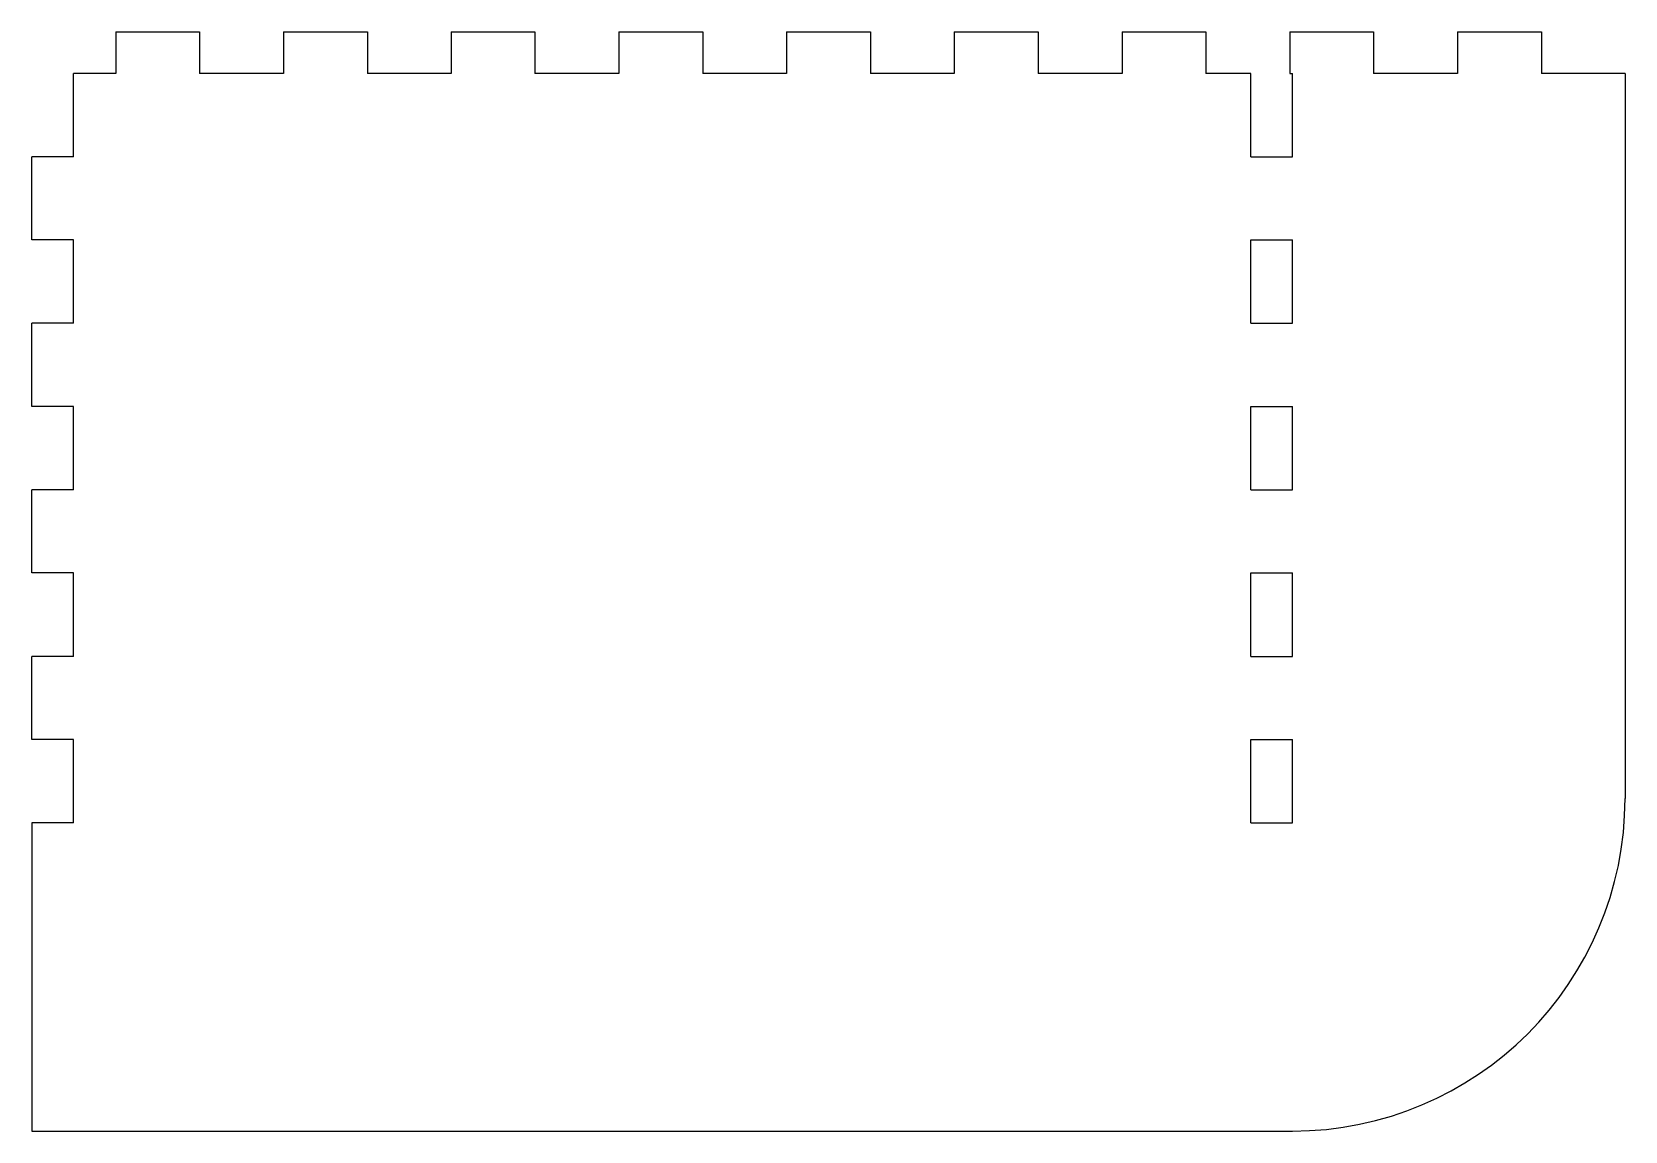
# Model space of a CAD drawing. Header units: millimetres. Extents: x -64 to 65, y -44 to 45.
import ezdxf

# ---------------------------------------------------------------- set-up
doc = ezdxf.new("R2010")
doc.units = ezdxf.units.MM

msp = doc.modelspace()

# ---------------------------------------------------------------- linework, layer by layer
at = {"layer": 'roof_a'}
for p, q in [((-56.89, 44.87), (-50.13, 44.87)), ((-56.89, 44.87), (-56.89, 41.52)), ((-50.13, 44.87), (-50.13, 41.52)), ((-43.37, 44.87), (-36.61, 44.87)), ((-43.37, 44.87), (-43.37, 41.52)), ((-36.61, 44.87), (-36.61, 41.52)), ((-29.86, 44.87), (-23.1, 44.87)), ((-29.86, 44.87), (-29.86, 41.52)), ((-23.1, 44.87), (-23.1, 41.52)), ((-16.34, 44.87), (-9.58, 44.87)), ((-16.34, 44.87), (-16.34, 41.52)), ((-9.58, 44.87), (-9.58, 41.52)), ((-2.83, 44.87), (3.93, 44.87)), ((-2.83, 44.87), (-2.83, 41.52)), ((3.93, 44.87), (3.93, 41.52)), ((10.69, 44.87), (17.45, 44.87)), ((10.69, 44.87), (10.69, 41.52)), ((17.45, 44.87), (17.45, 41.52)), ((24.21, 44.87), (30.96, 44.87)), ((24.21, 44.87), (24.21, 41.52)), ((30.96, 44.87), (30.96, 41.52)), ((37.72, 44.87), (44.48, 44.87)), ((37.72, 44.87), (37.72, 41.52)), ((44.48, 44.87), (44.48, 41.52)), ((51.24, 44.87), (58, 44.87)), ((51.24, 44.87), (51.24, 41.52)), ((58, 44.87), (58, 41.52)), ((-60.3, 34.81), (-60.3, 41.52)), ((-56.89, 41.52), (-60.3, 41.52)), ((-43.37, 41.52), (-50.13, 41.52)), ((-29.86, 41.52), (-36.61, 41.52)), ((-16.34, 41.52), (-23.1, 41.52)), ((-2.83, 41.52), (-9.58, 41.52)), ((10.69, 41.52), (3.93, 41.52)), ((24.21, 41.52), (17.45, 41.52)), ((34.6, 41.52), (30.96, 41.52)), ((34.6, 34.81), (34.6, 41.52)), ((37.72, 41.52), (37.95, 41.52)), ((37.95, 34.81), (37.95, 41.52)), ((51.24, 41.52), (44.48, 41.52)), ((64.75, 41.52), (58, 41.52)), ((64.75, 41.52), (64.75, -16.92)), ((-60.3, 34.81), (-63.65, 34.81)), ((-63.65, 28.1), (-63.65, 34.81)), ((34.6, 34.81), (37.95, 34.81)), ((-60.3, 28.1), (-63.65, 28.1)), ((-60.3, 21.39), (-60.3, 28.1)), ((34.6, 21.39), (34.6, 28.1)), ((34.6, 28.1), (37.95, 28.1)), ((37.95, 21.39), (37.95, 28.1)), ((-60.3, 21.39), (-63.65, 21.39)), ((-63.65, 14.68), (-63.65, 21.39)), ((34.6, 21.39), (37.95, 21.39)), ((-60.3, 14.68), (-63.65, 14.68)), ((-60.3, 7.97), (-60.3, 14.68)), ((34.6, 7.97), (34.6, 14.68)), ((34.6, 14.68), (37.95, 14.68)), ((37.95, 7.97), (37.95, 14.68)), ((-60.3, 7.97), (-63.65, 7.97)), ((-63.65, 1.26), (-63.65, 7.97)), ((34.6, 7.97), (37.95, 7.97)), ((-60.3, 1.26), (-63.65, 1.26)), ((-60.3, -5.46), (-60.3, 1.26)), ((34.6, -5.46), (34.6, 1.26)), ((34.6, 1.26), (37.95, 1.26)), ((37.95, -5.46), (37.95, 1.26)), ((-60.3, -5.46), (-63.65, -5.46)), ((-63.65, -12.17), (-63.65, -5.46)), ((34.6, -5.46), (37.95, -5.46)), ((-60.3, -12.17), (-63.65, -12.17)), ((-60.3, -18.88), (-60.3, -12.17)), ((34.6, -12.17), (37.95, -12.17)), ((34.6, -18.88), (34.6, -12.17)), ((37.95, -18.88), (37.95, -12.17)), ((-60.3, -18.88), (-63.65, -18.88)), ((-63.65, -18.88), (-63.65, -43.72)), ((34.6, -18.88), (37.95, -18.88)), ((-63.65, -43.72), (37.95, -43.72))]:
    msp.add_line(p, q, dxfattribs=at)
msp.add_arc((37.95, -16.92), 26.8, -90, 0, dxfattribs=at)

doc.saveas('drawing.dxf')
